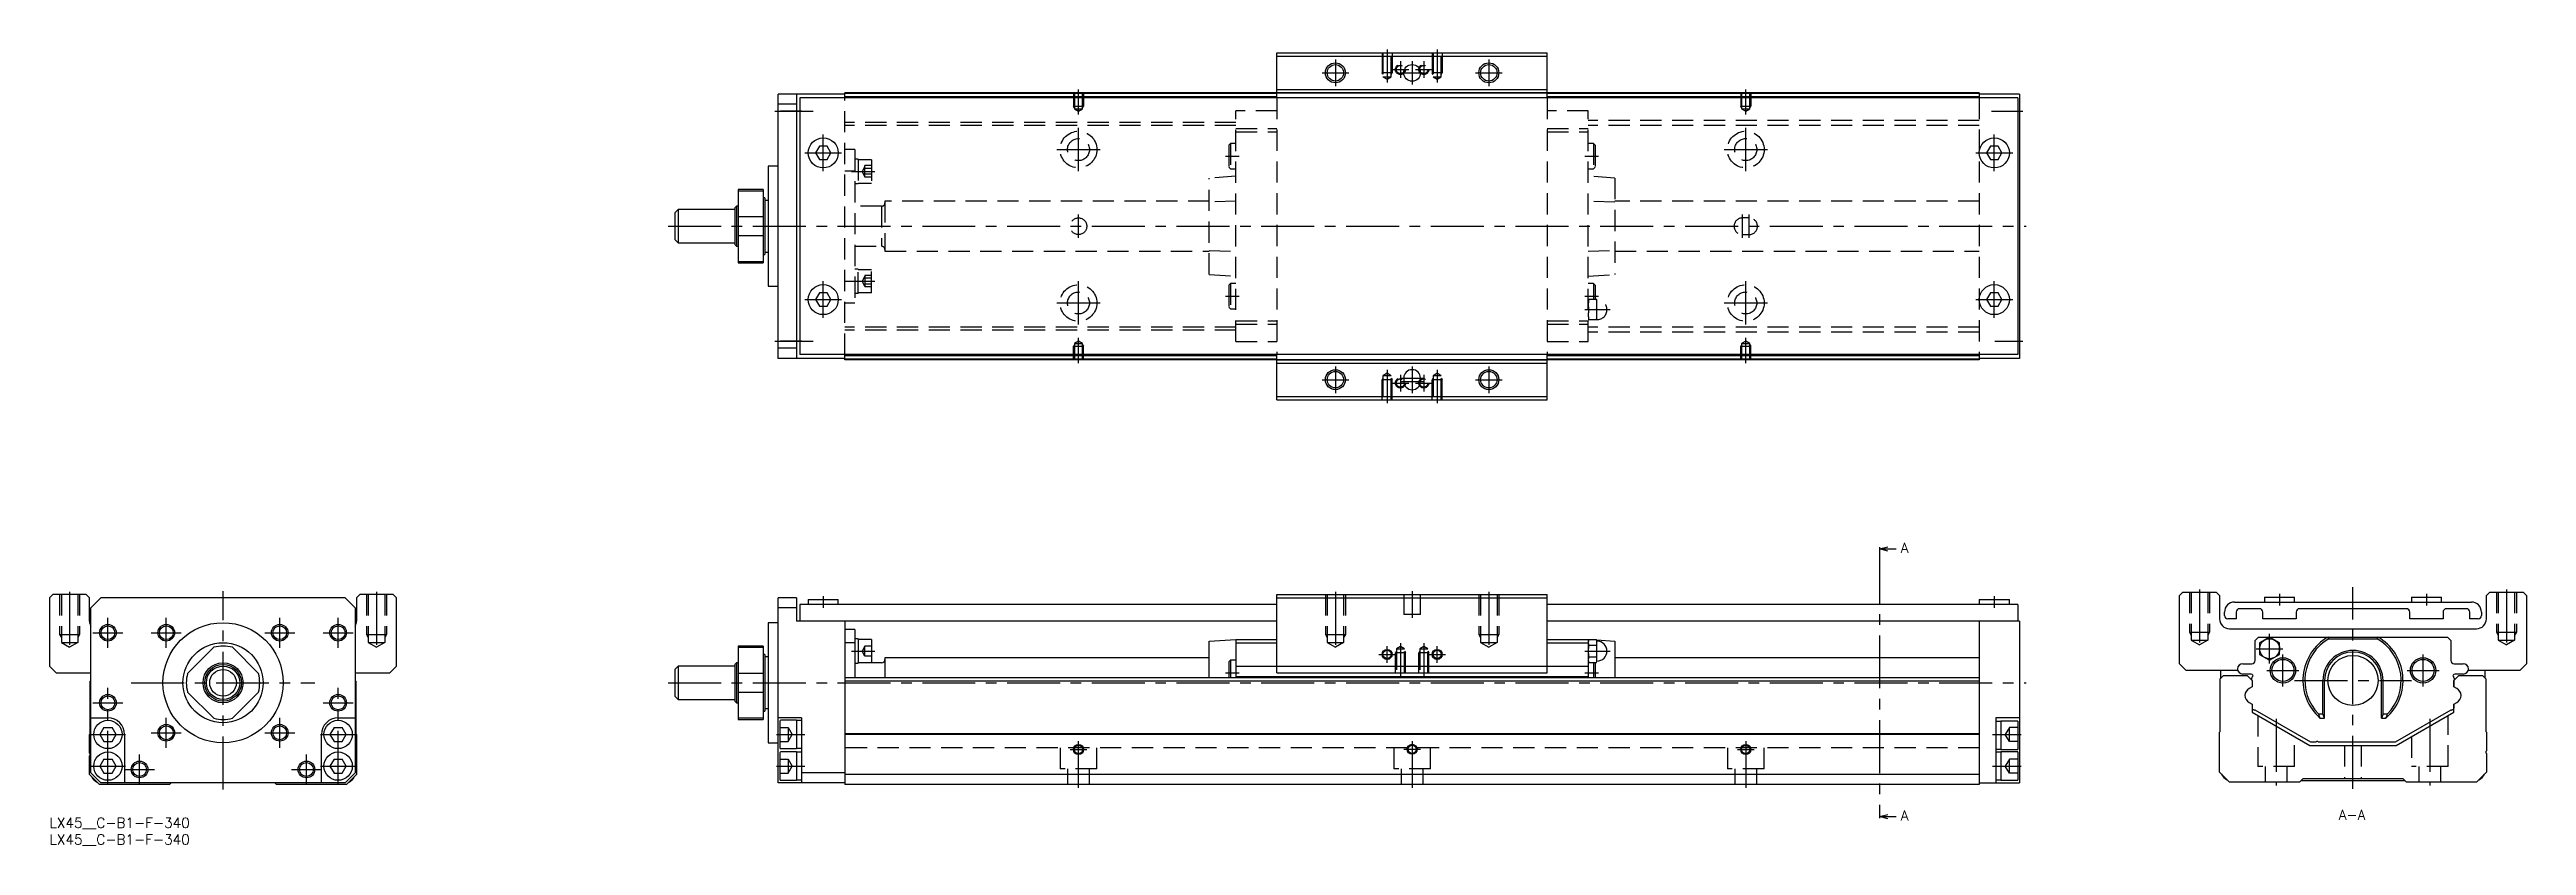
# Model space of a CAD drawing. Extents: x 0 to 742, y -8 to 230.
import ezdxf

# ---------------------------------------------------------------- set-up
doc = ezdxf.new("R2010")
doc.units = 0
doc.header["$LTSCALE"] = 0.5
doc.linetypes.add('CENTER', pattern=[50.8, 31.75, -6.35, 6.35, -6.35])
doc.linetypes.add('DASHED', pattern=[19.05, 12.7, -6.35])
for name, color, linetype in [('MSM_CENTER', 1, 'CENTER'), ('MSM_CONTINUOUS', 7, 'CONTINUOUS'), ('MSM_DASHED', 4, 'DASHED'), ('MSM_NARROW', 5, 'CONTINUOUS'), ('MSM_PART_NUMBER', 7, 'CONTINUOUS')]:
    doc.layers.add(name, color=color, linetype=linetype)
doc.styles.get("Standard").update_dxf_attribs({"font": 'txt.shx', "height": 3, "bigfont": 'bigfont.shx'})

# ---------------------------------------------------------------- blocks, each defined once
blk = doc.blocks.new('*U3')
at = {"layer": 'MSM_PART_NUMBER'}
blk.add_text('LX45__C-B1-F-340', height=3, dxfattribs=at).set_placement((0, -3))
blk = doc.blocks.new('*U4')
at = {"layer": 'MSM_PART_NUMBER'}
blk.add_text('LX45__C-B1-F-340', height=3, dxfattribs=at).set_placement((0, -8))

msp = doc.modelspace()

# ---------------------------------------------------------------- linework, layer by layer
at = {"layer": 'MSM_CENTER'}
for p, q in [((400.9, 230.38), (400.9, 220.47)), ((415.9, 230.38), (415.9, 220.47)), ((381.4, 223.38), (389.4, 223.38)), ((385.4, 227.38), (385.4, 219.38)), ((402.4, 224.38), (407.4, 224.38)), ((404.9, 226.88), (404.9, 221.88)), ((404.9, 223.38), (411.9, 223.38)), ((408.4, 226.88), (408.4, 219.88)), ((409.4, 224.38), (414.4, 224.38)), ((411.9, 226.88), (411.9, 221.88)), ((427.4, 223.38), (435.4, 223.38)), ((431.4, 227.38), (431.4, 219.38)), ((308.4, 210.87), (308.4, 218.38)), ((508.4, 210.87), (508.4, 218.38)), ((217.4, 211.88), (228.9, 211.88)), ((582.07, 211.88), (591.4, 211.88)), ((231.9, 193.88), (231.9, 204.88)), ((308.4, 193.88), (308.4, 206.88)), ((508.4, 193.88), (508.4, 206.88)), ((582.9, 193.88), (582.9, 204.88)), ((226.4, 199.38), (237.4, 199.38)), ((240.4, 193.83), (247.4, 193.83)), ((301.9, 200.38), (314.9, 200.38)), ((352.5, 198.38), (356.6, 198.38)), ((460.2, 198.38), (464.3, 198.38)), ((501.9, 200.38), (514.9, 200.38)), ((577.4, 199.38), (588.4, 199.38)), ((308.4, 173.88), (308.4, 180.88)), ((507.4, 173.88), (507.4, 180.88)), ((509.4, 173.88), (509.4, 180.88)), ((185.4, 177.38), (592.4, 177.38)), ((231.9, 149.88), (231.9, 160.88)), ((240.4, 160.92), (247.4, 160.92)), ((308.4, 147.88), (308.4, 160.88)), ((352.5, 156.38), (356.6, 156.38)), ((460.2, 156.38), (464.3, 156.38)), ((508.4, 147.88), (508.4, 160.88)), ((582.9, 149.88), (582.9, 160.88)), ((226.4, 155.38), (237.4, 155.38)), ((301.9, 154.38), (314.9, 154.38)), ((460.2, 152.38), (467.8, 152.38)), ((501.9, 154.38), (514.9, 154.38)), ((577.4, 155.38), (588.4, 155.38)), ((217.4, 142.88), (228.9, 142.88)), ((308.4, 136.38), (308.4, 143.89)), ((508.4, 136.38), (508.4, 143.89)), ((583.07, 142.88), (591.4, 142.88)), ((385.4, 135.38), (385.4, 127.38)), ((400.9, 134.29), (400.9, 124.38)), ((408.4, 135.38), (408.4, 127.38)), ((415.9, 134.29), (415.9, 124.38)), ((431.4, 135.38), (431.4, 127.38)), ((381.4, 131.38), (389.4, 131.38)), ((402.4, 130.38), (407.4, 130.38)), ((404.9, 132.88), (404.9, 127.88)), ((404.9, 131.88), (411.9, 131.88)), ((404.9, 130.88), (411.9, 130.88)), ((409.4, 130.38), (414.4, 130.38)), ((411.9, 132.88), (411.9, 127.88)), ((427.4, 131.38), (435.4, 131.38)), ((548.46, 80.12), (548.46, 0.88)), ((6, 67.76), (6, 50.18)), ((52, 8.5), (52, 68)), ((98, 67.76), (98, 50.18)), ((385.4, 67.76), (385.4, 50.18)), ((408.4, 68), (408.4, 60)), ((431.4, 67.76), (431.4, 50.18)), ((644.4, 68.47), (644.4, 50.89)), ((668.4, 67.21), (668.4, 63.71)), ((690.4, 8.71), (690.4, 69.21)), ((712.4, 67.21), (712.4, 63.71)), ((736.4, 68.47), (736.4, 50.89)), ((17.5, 51), (17.5, 60)), ((35, 51), (35, 60)), ((69, 51), (69, 60)), ((86.5, 51), (86.5, 60)), ((231.9, 66.5), (231.9, 63)), ((582.9, 66.5), (582.9, 63)), ((13, 55.5), (22, 55.5)), ((30.5, 55.5), (39.5, 55.5)), ((64.5, 55.5), (73.5, 55.5)), ((82, 55.5), (91, 55.5)), ((404.9, 52.41), (404.9, 42.5)), ((411.9, 52.41), (411.9, 42.5)), ((665.4, 46.24), (665.4, 55.17)), ((240.4, 50), (247.4, 50)), ((398.4, 49), (403.4, 49)), ((400.9, 46.5), (400.9, 51.5)), ((413.4, 49), (418.4, 49)), ((415.9, 46.5), (415.9, 51.5)), ((460.2, 50), (467.8, 50)), ((661.4, 50.71), (669.4, 50.71)), ((669.4, 39.41), (669.4, 49.01)), ((711.4, 39.41), (711.4, 49.01)), ((17.5, 10.25), (17.5, 39)), ((24.5, 40.5), (79.5, 40.5)), ((86.5, 10.25), (86.5, 39)), ((185.4, 40.5), (592.4, 40.5)), ((352.5, 43.5), (356.6, 43.5)), ((460.2, 43.5), (464.3, 43.5)), ((664.6, 44.21), (674.2, 44.21)), ((672.9, 41.21), (707.9, 41.21)), ((706.6, 44.21), (716.2, 44.21)), ((13, 34.5), (22, 34.5)), ((35, 21), (35, 30)), ((69, 21), (69, 30)), ((82, 34.5), (91, 34.5)), ((12.25, 25), (22.75, 25)), ((30.5, 25.5), (39.5, 25.5)), ((64.5, 25.5), (73.5, 25.5)), ((81.25, 25), (91.75, 25)), ((217.9, 25), (226.4, 25)), ((308.4, 9), (308.4, 23)), ((408.4, 23), (408.4, 9)), ((508.4, 23), (508.4, 9)), ((582.4, 25), (590.9, 25)), ((667.4, 29.68), (667.4, 9.71)), ((713.4, 29.68), (713.4, 9.71)), ((12.25, 15.5), (22.75, 15.5)), ((27, 10), (27, 19)), ((77, 10), (77, 19)), ((81.25, 15.5), (91.75, 15.5)), ((217.9, 15.5), (226.4, 15.5)), ((305.9, 20.5), (310.9, 20.5)), ((405.9, 20.55), (410.9, 20.55)), ((505.9, 20.5), (510.9, 20.5)), ((582.4, 15.5), (590.9, 15.5)), ((22.5, 14.5), (31.5, 14.5)), ((72.5, 14.5), (81.5, 14.5))]:
    msp.add_line(p, q, dxfattribs=at)
at = {"layer": 'MSM_CONTINUOUS'}
for p, q in [((367.9, 215.88), (367.9, 229.38)), ((367.9, 229.38), (448.9, 229.38)), ((367.9, 228.38), (448.9, 228.38)), ((448.9, 215.88), (448.9, 229.38)), ((238.4, 216.98), (218.4, 216.98)), ((218.4, 137.78), (218.4, 216.98)), ((223.9, 216.98), (223.9, 137.78)), ((589.9, 215.88), (224.9, 215.88)), ((224.9, 215.88), (224.9, 138.88)), ((578.4, 217.38), (238.4, 217.38)), ((238.4, 215.88), (238.4, 217.38)), ((367.9, 217.18), (238.4, 217.18)), ((367.9, 216.18), (238.4, 216.18)), ((367.9, 218.38), (448.9, 218.38)), ((367.9, 217.38), (448.9, 217.38)), ((578.4, 217.18), (448.9, 217.18)), ((578.4, 216.18), (448.9, 216.18)), ((578.4, 217.38), (578.4, 215.88)), ((590.4, 216.98), (578.4, 216.98)), ((589.9, 215.88), (589.9, 138.88)), ((590.4, 216.98), (590.4, 137.78)), ((223.9, 213.98), (218.4, 213.98)), ((230.74, 201.38), (229.59, 199.38)), ((233.05, 201.38), (230.74, 201.38)), ((234.2, 199.38), (233.05, 201.38)), ((581.74, 201.38), (580.59, 199.38)), ((584.05, 201.38), (581.74, 201.38)), ((585.2, 199.38), (584.05, 201.38)), ((215.4, 195.38), (215.4, 159.38)), ((218.4, 195.38), (215.4, 195.38)), ((229.59, 199.38), (230.74, 197.38)), ((230.74, 197.38), (233.05, 197.38)), ((233.05, 197.38), (234.2, 199.38)), ((580.59, 199.38), (581.74, 197.38)), ((581.74, 197.38), (584.05, 197.38)), ((584.05, 197.38), (585.2, 199.38)), ((213.9, 188.38), (206.4, 188.38)), ((206.4, 188.38), (206.4, 166.38)), ((206.4, 188.01), (213.9, 188.01)), ((213.9, 188.38), (213.9, 166.38)), ((214.4, 185.88), (213.9, 185.88)), ((214.4, 185.88), (214.4, 168.88)), ((188.4, 182.38), (187.4, 181.38)), ((187.4, 181.38), (187.4, 173.38)), ((188.4, 182.38), (188.4, 172.38)), ((205.4, 182.38), (188.4, 182.38)), ((205.9, 183.38), (205.4, 182.88)), ((205.4, 182.88), (205.4, 171.88)), ((205.9, 183.38), (205.9, 171.38)), ((206.4, 183.38), (205.9, 183.38)), ((213.9, 180.17), (206.4, 180.17)), ((215.4, 185.13), (214.4, 185.13)), ((187.4, 173.38), (188.4, 172.38)), ((188.4, 172.38), (205.4, 172.38)), ((205.4, 171.88), (205.9, 171.38)), ((205.9, 171.38), (206.4, 171.38)), ((206.4, 174.58), (213.9, 174.58)), ((213.9, 166.74), (206.4, 166.74)), ((206.4, 166.38), (213.9, 166.38)), ((213.9, 168.88), (214.4, 168.88)), ((214.4, 169.63), (215.4, 169.63)), ((215.4, 159.38), (218.4, 159.38)), ((230.74, 157.38), (229.59, 155.38)), ((233.05, 157.38), (230.74, 157.38)), ((234.2, 155.38), (233.05, 157.38)), ((581.74, 157.38), (580.59, 155.38)), ((584.05, 157.38), (581.74, 157.38)), ((585.2, 155.38), (584.05, 157.38)), ((229.59, 155.38), (230.74, 153.38)), ((230.74, 153.38), (233.05, 153.38)), ((233.05, 153.38), (234.2, 155.38)), ((580.59, 155.38), (581.74, 153.38)), ((581.74, 153.38), (584.05, 153.38)), ((584.05, 153.38), (585.2, 155.38)), ((223.9, 140.78), (218.4, 140.78)), ((238.4, 137.78), (218.4, 137.78)), ((589.9, 138.88), (224.9, 138.88)), ((238.4, 137.38), (238.4, 138.88)), ((367.9, 138.58), (238.4, 138.58)), ((367.9, 137.58), (238.4, 137.58)), ((578.4, 137.38), (238.4, 137.38)), ((367.9, 125.38), (367.9, 138.88)), ((367.9, 137.38), (448.9, 137.38)), ((367.9, 136.38), (448.9, 136.38)), ((448.9, 125.38), (448.9, 138.88)), ((578.4, 138.58), (448.9, 138.58)), ((578.4, 137.58), (448.9, 137.58)), ((578.4, 138.88), (578.4, 137.38)), ((590.4, 137.78), (578.4, 137.78)), ((367.9, 126.38), (448.9, 126.38)), ((405.9, 131.88), (405.9, 130.88)), ((410.9, 130.88), (410.9, 131.88)), ((367.9, 125.38), (448.9, 125.38)), ((548.46, 80.62), (550.96, 81.29)), ((548.46, 81.12), (548.46, 80.12)), ((548.46, 80.62), (553.46, 80.62)), ((550.96, 79.95), (548.46, 80.62)), ((1, 67), (0, 66)), ((11, 67), (1, 67)), ((12, 66), (11, 67)), ((93, 67), (92, 66)), ((103, 67), (93, 67)), ((104, 66), (103, 67)), ((367.9, 67), (448.9, 67)), ((367.9, 43.5), (367.9, 67)), ((448.9, 43.5), (448.9, 67)), ((638.4, 66.71), (639.4, 67.71)), ((639.4, 67.71), (649.4, 67.71)), ((649.4, 67.71), (650.4, 66.71)), ((730.4, 66.71), (731.4, 67.71)), ((731.4, 67.71), (741.4, 67.71)), ((741.4, 67.71), (742.4, 66.71)), ((0, 66), (0, 45.5)), ((12, 59), (12, 66)), ((15.4, 66), (12.4, 63)), ((12.4, 13.5), (12.4, 63)), ((88.6, 66), (15.4, 66)), ((91.6, 63), (88.6, 66)), ((91.6, 63), (91.6, 13.5)), ((92, 66), (92, 59)), ((104, 45.5), (104, 66)), ((223.9, 66), (218.4, 66)), ((218.4, 10.5), (218.4, 66)), ((223.9, 63), (218.4, 63)), ((223.9, 66), (223.9, 59)), ((224.9, 64), (224.9, 59)), ((367.9, 64), (224.9, 64)), ((227.4, 65.5), (227.4, 64)), ((227.4, 65.5), (236.4, 65.5)), ((236.4, 64), (236.4, 65.5)), ((367.9, 66), (448.9, 66)), ((589.9, 64), (448.9, 64)), ((578.4, 65.5), (578.4, 64)), ((578.4, 65.5), (587.4, 65.5)), ((587.4, 64), (587.4, 65.5)), ((589.9, 64), (589.9, 59)), ((638.4, 46.21), (638.4, 66.71)), ((650.4, 66.71), (650.4, 59.71)), ((651.9, 60.71), (651.9, 61.71)), ((655.4, 59.71), (652.9, 59.71)), ((654.9, 64.71), (725.9, 64.71)), ((655.4, 61.71), (655.4, 59.71)), ((662.4, 62.71), (656.4, 62.71)), ((663.4, 59.71), (663.4, 61.71)), ((673.4, 59.71), (663.4, 59.71)), ((663.9, 66.21), (672.9, 66.21)), ((663.9, 66.21), (663.9, 64.71)), ((672.9, 64.71), (672.9, 66.21)), ((673.4, 61.71), (673.4, 59.71)), ((706.4, 62.71), (674.4, 62.71)), ((707.4, 59.71), (707.4, 61.71)), ((717.4, 59.71), (707.4, 59.71)), ((707.9, 66.21), (716.9, 66.21)), ((707.9, 66.21), (707.9, 64.71)), ((716.9, 64.71), (716.9, 66.21)), ((717.4, 61.71), (717.4, 59.71)), ((724.4, 62.71), (718.4, 62.71)), ((725.4, 59.71), (725.4, 61.71)), ((727.9, 59.71), (725.4, 59.71)), ((728.9, 61.71), (728.9, 60.71)), ((730.4, 59.71), (730.4, 66.71)), ((742.4, 66.71), (742.4, 46.21)), ((218.4, 58.5), (215.4, 58.5)), ((215.4, 58.5), (215.4, 22.5)), ((367.9, 59), (223.9, 59)), ((238.4, 59), (238.4, 10)), ((241.4, 56.5), (238.4, 56.5)), ((241.4, 52.5), (238.4, 52.5)), ((241.4, 56.5), (241.4, 42)), ((242.4, 53.65), (241.4, 53.65)), ((242.4, 53.65), (242.4, 46.35)), ((246.4, 53.5), (242.4, 53.5)), ((246.4, 53.5), (246.4, 46.5)), ((347.6, 53), (355.6, 53.5)), ((347.6, 42), (347.6, 53)), ((355.6, 53.5), (367.9, 53.5)), ((355.6, 53.5), (355.6, 42)), ((355.6, 52.5), (367.9, 52.5)), ((590.4, 59), (448.9, 59)), ((448.9, 53.5), (461.2, 53.5)), ((448.9, 52.5), (461.2, 52.5)), ((461.2, 53.5), (461.77, 53.46)), ((461.2, 53.5), (461.2, 42)), ((461.32, 53.46), (461.2, 53)), ((461.2, 52.41), (461.2, 52.6)), ((461.32, 53.46), (463.67, 53.46)), ((463.8, 53), (463.67, 53.46)), ((463.7, 53.34), (469.2, 53)), ((463.8, 47), (463.8, 53)), ((469.2, 53), (469.2, 42)), ((578.4, 59), (578.4, 10)), ((590.4, 59), (590.4, 10.5)), ((653.4, 56.71), (727.4, 56.71)), ((661.05, 53.21), (662.05, 54.21)), ((661.05, 47.21), (661.05, 53.21)), ((662.05, 54.21), (718.75, 54.21)), ((665.4, 54.17), (662.4, 52.44)), ((662.4, 52.44), (662.4, 48.98)), ((668.4, 52.44), (665.4, 54.17)), ((668.4, 48.98), (668.4, 52.44)), ((682.91, 54.21), (683.16, 53.71)), ((683.16, 53.71), (697.63, 53.71)), ((697.63, 53.71), (697.88, 54.21)), ((718.75, 54.21), (719.75, 53.21)), ((719.75, 53.21), (719.75, 47.21)), ((0, 45.5), (2, 43.5)), ((41.36, 43.3), (49.2, 51.14)), ((54.8, 51.14), (62.64, 43.3)), ((102, 43.5), (104, 45.5)), ((188.4, 45.5), (187.4, 44.5)), ((205.4, 45.5), (188.4, 45.5)), ((188.4, 45.5), (188.4, 35.5)), ((205.9, 46.5), (205.4, 46)), ((205.4, 46), (205.4, 35)), ((206.4, 46.5), (205.9, 46.5)), ((205.9, 46.5), (205.9, 34.5)), ((213.9, 51.5), (206.4, 51.5)), ((206.4, 51.5), (206.4, 29.5)), ((206.4, 51.14), (213.9, 51.14)), ((213.9, 51.5), (213.9, 29.5)), ((214.4, 49), (213.9, 49)), ((214.4, 49), (214.4, 32)), ((215.4, 48.25), (214.4, 48.25)), ((241.4, 46.35), (242.4, 46.35)), ((249.4, 46.5), (242.4, 46.5)), ((250.4, 48), (250.4, 42)), ((347.6, 48), (250.4, 48)), ((354, 47.3), (353.5, 46.8)), ((353.5, 46.8), (353.5, 42)), ((355.6, 47.3), (354, 47.3)), ((354, 47.3), (354, 42)), ((355.6, 45.5), (461.2, 45.5)), ((461.2, 47), (461.32, 46.54)), ((461.32, 51.73), (463.67, 51.73)), ((461.32, 48.27), (463.67, 48.27)), ((461.32, 46.54), (463.67, 46.54)), ((462.8, 46.54), (462.8, 42)), ((463.3, 46.54), (463.3, 42)), ((463.67, 46.54), (463.8, 47)), ((578.4, 48), (469.2, 48)), ((640.4, 44.21), (638.4, 46.21)), ((657.35, 46.21), (660.05, 46.21)), ((662.4, 48.98), (665.4, 47.24)), ((665.4, 47.24), (668.4, 48.98)), ((720.75, 46.21), (723.45, 46.21)), ((742.4, 46.21), (740.4, 44.21)), ((2, 43.5), (12.4, 43.5)), ((12.2, 41), (12.4, 41.2)), ((12.2, 25.2), (12.2, 41)), ((49.2, 29.86), (41.36, 37.7)), ((62.64, 37.7), (54.8, 29.86)), ((91.6, 43.5), (102, 43.5)), ((91.6, 41.2), (91.8, 41)), ((91.8, 41), (91.8, 25.2)), ((187.4, 44.5), (187.4, 36.5)), ((213.9, 43.3), (206.4, 43.3)), ((206.4, 37.7), (213.9, 37.7)), ((578.4, 42), (238.4, 42)), ((578.4, 41), (238.4, 41)), ((355.6, 42.4), (461.2, 42.4)), ((367.9, 43.5), (448.9, 43.5)), ((655.86, 44.21), (640.4, 44.21)), ((650.6, 41.71), (651.6, 42.71)), ((650.6, 25.91), (650.6, 41.71)), ((650.8, 41.91), (650.8, 44.21)), ((651.6, 42.71), (658.65, 42.71)), ((659.65, 43.11), (657.35, 43.11)), ((658.65, 42.71), (660.15, 41.21)), ((658.65, 42.71), (660.15, 41.21)), ((660.15, 39.32), (659.25, 38.8)), ((660.1, 41.26), (660.1, 41.91)), ((660.15, 41.21), (660.15, 39.32)), ((681.4, 31.15), (681.4, 41.21)), ((681.9, 29.93), (681.9, 41.21)), ((698.9, 29.93), (698.9, 41.21)), ((699.4, 31.15), (699.4, 41.21)), ((720.65, 41.21), (722.15, 42.71)), ((720.7, 41.26), (720.65, 41.21)), ((720.65, 41.21), (720.65, 39.32)), ((720.65, 39.32), (720.65, 41.21)), ((721.54, 38.8), (720.65, 39.32)), ((720.7, 41.91), (720.7, 41.26)), ((723.45, 43.11), (721.15, 43.11)), ((722.15, 42.71), (729.2, 42.71)), ((740.4, 44.21), (724.93, 44.21)), ((729.2, 42.71), (730.2, 41.71)), ((730, 41.91), (730, 44.21)), ((730.2, 41.71), (730.2, 25.91)), ((12.4, 30), (17.5, 30)), ((86.5, 30), (91.6, 30)), ((187.4, 36.5), (188.4, 35.5)), ((188.4, 35.5), (205.4, 35.5)), ((205.4, 35), (205.9, 34.5)), ((205.9, 34.5), (206.4, 34.5)), ((213.9, 29.86), (206.4, 29.86)), ((213.9, 32), (214.4, 32)), ((214.4, 32.75), (215.4, 32.75)), ((225.4, 30), (218.4, 30)), ((225.4, 30), (225.4, 10.5)), ((583.4, 30), (583.4, 10.5)), ((590.4, 30), (583.4, 30)), ((659.25, 34.61), (660.15, 34.09)), ((660.15, 34.09), (660.15, 31.71)), ((660.15, 31.71), (677.47, 21.71)), ((661.1, 32.31), (660.9, 32.31)), ((677.73, 22.71), (661.1, 32.31)), ((680.03, 31.15), (681.4, 31.15)), ((680.51, 29.93), (681.9, 29.93)), ((681.9, 29.93), (681.4, 31.15)), ((699.4, 31.15), (698.9, 29.93)), ((698.9, 29.93), (700.28, 29.93)), ((699.4, 31.15), (700.76, 31.15)), ((719.7, 32.31), (703.06, 22.71)), ((703.32, 21.71), (720.65, 31.71)), ((719.9, 32.31), (719.7, 32.31)), ((720.65, 34.09), (721.54, 34.61)), ((720.65, 34.09), (720.65, 32.84)), ((720.65, 31.71), (720.65, 34.09)), ((12, 25), (12.2, 25.2)), ((12, 19.4), (12, 25)), ((16.27, 27.12), (15.05, 25)), ((15.05, 25), (16.27, 22.88)), ((16.27, 27.12), (18.73, 27.12)), ((16.27, 22.88), (18.73, 22.88)), ((19.95, 25), (18.73, 27.12)), ((18.73, 22.88), (19.95, 25)), ((22.5, 25), (22.5, 10.5)), ((81.5, 10.5), (81.5, 25)), ((85.27, 27.12), (84.05, 25)), ((84.05, 25), (85.27, 22.88)), ((85.27, 27.12), (87.73, 27.12)), ((85.27, 22.88), (87.73, 22.88)), ((88.95, 25), (87.73, 27.12)), ((87.73, 22.88), (88.95, 25)), ((91.8, 25.2), (92, 25)), ((92, 25), (92, 13)), ((206.4, 29.5), (213.9, 29.5)), ((215.4, 22.5), (218.4, 22.5)), ((218.9, 29), (218.9, 21)), ((223.9, 29.25), (219.15, 29.25)), ((223.9, 29.25), (223.9, 20.75)), ((225.4, 29.15), (223.9, 29.15)), ((578.4, 25.2), (238.4, 25.2)), ((578.4, 25), (238.4, 25)), ((584.9, 28.9), (583.4, 28.9)), ((589.9, 29), (584.9, 29)), ((584.9, 29), (584.9, 20.5)), ((589.9, 29), (589.9, 20.5)), ((650.4, 25.71), (650.6, 25.91)), ((650.4, 13.71), (650.4, 25.71)), ((679.25, 22.71), (677.73, 22.71)), ((703.06, 22.71), (680.05, 22.71)), ((730.2, 25.91), (730.4, 25.71)), ((730.4, 25.71), (730.4, 20.11)), ((12, 13), (12, 18.6)), ((16.27, 17.62), (15.05, 15.5)), ((15.05, 15.5), (16.27, 13.38)), ((16.27, 17.62), (18.73, 17.62)), ((19.95, 15.5), (18.73, 17.62)), ((18.73, 13.38), (19.95, 15.5)), ((85.27, 17.62), (84.05, 15.5)), ((84.05, 15.5), (85.27, 13.38)), ((85.27, 17.62), (87.73, 17.62)), ((88.95, 15.5), (87.73, 17.62)), ((87.73, 13.38), (88.95, 15.5)), ((218.9, 19.5), (218.9, 11.5)), ((219.15, 20.75), (223.9, 20.75)), ((223.9, 19.75), (219.15, 19.75)), ((223.9, 20.85), (225.4, 20.85)), ((223.9, 19.75), (223.9, 11.25)), ((225.4, 19.65), (223.9, 19.65)), ((583.4, 20.6), (584.9, 20.6)), ((584.9, 19.65), (583.4, 19.65)), ((584.9, 20.5), (589.9, 20.5)), ((589.9, 19.75), (584.9, 19.75)), ((584.9, 19.75), (584.9, 11.25)), ((589.9, 19.75), (589.9, 11.25)), ((677.47, 21.71), (703.32, 21.71)), ((730.4, 19.31), (730.4, 13.71)), ((15, 10), (12, 13)), ((15.4, 10.5), (12.4, 13.5)), ((36, 10), (15, 10)), ((88.6, 10.5), (15.4, 10.5)), ((16.27, 13.38), (18.73, 13.38)), ((36.5, 10.5), (36, 10)), ((68, 10), (67.5, 10.5)), ((89, 10), (68, 10)), ((85.27, 13.38), (87.73, 13.38)), ((91.6, 13.5), (88.6, 10.5)), ((92, 13), (89, 10)), ((238.4, 10.5), (218.4, 10.5)), ((219.15, 11.25), (223.9, 11.25)), ((223.9, 11.35), (225.4, 11.35)), ((238.4, 13.5), (225.4, 13.5)), ((578.4, 13), (238.4, 13)), ((578.4, 10), (238.4, 10)), ((578.4, 10.5), (590.4, 10.5)), ((583.4, 11.35), (584.9, 11.35)), ((584.9, 11.25), (589.9, 11.25)), ((653.4, 10.71), (650.4, 13.71)), ((674.4, 10.71), (653.4, 10.71)), ((675.4, 11.71), (674.4, 10.71)), ((674.9, 11.21), (705.9, 11.21)), ((705.4, 11.71), (675.4, 11.71)), ((706.4, 10.71), (705.4, 11.71)), ((727.4, 10.71), (706.4, 10.71)), ((730.4, 13.71), (727.4, 10.71)), ((548.46, 0.38), (550.96, 1.05)), ((548.46, 0.88), (548.46, -0.12)), ((548.46, 0.38), (553.46, 0.38)), ((550.96, -0.29), (548.46, 0.38))]:
    msp.add_line(p, q, dxfattribs=at)
for centre, radius in [((385.4, 223.38), 2.46), ((408.4, 223.38), 2.5), ((431.4, 223.38), 2.46), ((231.9, 199.38), 4.5), ((582.9, 199.38), 4.5), ((231.9, 155.38), 4.5), ((582.9, 155.38), 4.5), ((385.4, 131.38), 2.46), ((431.4, 131.38), 2.46), ((17.5, 55.5), 2.07), ((35, 55.5), 2.07), ((52, 40.5), 18), ((52, 40.5), 12), ((69, 55.5), 2.07), ((86.5, 55.5), 2.07), ((665.4, 50.71), 3), ((52, 40.5), 6), ((52, 40.5), 5.5), ((52, 40.5), 5), ((400.9, 49), 1.23), ((415.9, 49), 1.23), ((669.4, 44.21), 3.8), ((669.4, 44.21), 3.3), ((690.4, 41.21), 7.5), ((711.4, 44.21), 3.8), ((711.4, 44.21), 3.3), ((52, 40.5), 4), ((17.5, 34.5), 2.07), ((86.5, 34.5), 2.07), ((17.5, 25), 4.25), ((35, 25.5), 2.07), ((69, 25.5), 2.07), ((86.5, 25), 4.25), ((17.5, 15.5), 4.25), ((27, 14.5), 2.07), ((77, 14.5), 2.07), ((86.5, 15.5), 4.25), ((308.4, 20.5), 1.23), ((408.4, 20.55), 1.23), ((508.4, 20.5), 1.23)]:
    msp.add_circle(centre, radius, dxfattribs=at)
for centre, radius, start, end in [((408.4, 131.88), 2.5, 0, 180), ((408.4, 130.88), 2.5, 180, 0), ((653.4, 59.71), 3, 180, 270), ((654.9, 61.71), 3, 90, 180), ((652.9, 60.71), 1, 180, 270), ((656.4, 61.71), 1, 90, 180), ((662.4, 61.71), 1, 0, 90), ((674.4, 61.71), 1, 90, 180), ((706.4, 61.71), 1, 0, 90), ((718.4, 61.71), 1, 90, 180), ((724.4, 61.71), 1, 0, 90), ((725.9, 61.71), 3, 0, 90), ((727.4, 59.71), 3, 270, 0), ((727.9, 60.71), 1, 270, 0), ((15, 59), 3, 180, 209.92525), ((89, 59), 3, 330.07238, 0), ((464.5, 52.57), 3.31, 164.22771, 179.4294), ((464.5, 52.63), 3.31, 180.57378, 195.76911), ((460.49, 52.56), 3.31, 0.57378, 15.76911), ((460.49, 52.63), 3.31, 344.22771, 359.4294), ((463.8, 50), 3, 270, 90), ((690.4, 41.21), 15, 119.92643, 228.76392), ((690.4, 41.21), 14.44, 120.05097, 224.15139), ((690.4, 41.21), 14.44, 315.84861, 59.94903), ((690.4, 41.21), 15, 311.23608, 60.07357), ((52, 40.5), 11, 75.27264, 104.72736), ((249.4, 47.5), 1, 270, 0), ((474.08, 49.95), 12.89, 172.03062, 179.75617), ((474.65, 50.1), 13.46, 180.40698, 187.80623), ((464.5, 47.37), 3.31, 164.22771, 179.4294), ((464.5, 47.44), 3.31, 180.57378, 195.76911), ((450.9, 49.94), 12.89, 0.24521, 7.968), ((450.34, 50.1), 13.46, 352.19377, 359.59302), ((460.49, 47.37), 3.31, 0.57378, 15.76911), ((460.49, 47.43), 3.31, 344.22771, 359.4294), ((657.35, 44.66), 1.55, 90, 270), ((660.05, 47.21), 1, 270, 0), ((690.4, 41.21), 9, 0, 180), ((690.4, 41.21), 8.5, 0, 180), ((720.75, 47.21), 1, 180, 270), ((723.45, 44.66), 1.55, 270, 90), ((52, 40.5), 11, 165.27264, 194.72736), ((52, 40.5), 11, 345.27264, 14.72736), ((660.55, 36.55), 2.6, 120.00003, 176.58933), ((659.65, 42.11), 1, 30.09191, 90), ((660.9, 41.91), 0.8, 118.74892, 180), ((721.15, 42.11), 1, 90, 149.90809), ((719.9, 41.91), 0.8, 0, 61.25108), ((720.24, 36.55), 2.6, 3.41067, 59.99996), ((17.5, 25), 5, 0, 90), ((52, 40.5), 11, 255.27264, 284.72736), ((86.5, 25), 5, 90, 180), ((660.55, 36.86), 2.6, 183.41067, 239.99996), ((660.9, 33.11), 0.8, 200.36413, 270), ((692.62, 35.33), 13.26, 198.36858, 204.03004), ((688.1, 35.35), 13.33, 335.98509, 341.61629), ((719.9, 33.11), 0.8, 270, 339.62763), ((720.24, 36.86), 2.6, 300.00004, 356.58933), ((219.15, 29), 0.25, 90, 180), ((679.65, 22.41), 0.5, 36.8699, 143.1301), ((11.7, 19), 0.5, 306.8699, 53.1301), ((219.15, 21), 0.25, 180, 270), ((219.15, 19.5), 0.25, 90, 180), ((730.7, 19.71), 0.5, 126.8699, 233.1301), ((15.4, 13.5), 3, 201.81505, 248.18495), ((88.6, 13.5), 3, 291.81368, 338.18632), ((219.15, 11.5), 0.25, 180, 270), ((653.8, 14.21), 3, 201.81368, 248.18632), ((727, 14.21), 3, 291.81505, 338.18495)]:
    msp.add_arc(centre, radius, start, end, dxfattribs=at)
at = {"layer": 'MSM_DASHED'}
for p, q in [((399.4, 229.38), (399.4, 223.38)), ((402.4, 223.38), (399.4, 223.38)), ((399.67, 222.91), (399.4, 223.38)), ((399.67, 229.38), (399.67, 222.18)), ((402.13, 222.18), (402.13, 229.38)), ((402.13, 222.91), (402.4, 223.38)), ((402.4, 229.38), (402.4, 223.38)), ((414.4, 229.38), (414.4, 223.38)), ((417.4, 223.38), (414.4, 223.38)), ((414.67, 222.91), (414.4, 223.38)), ((414.67, 229.38), (414.67, 222.18)), ((417.13, 222.18), (417.13, 229.38)), ((417.13, 222.91), (417.4, 223.38)), ((417.4, 229.38), (417.4, 223.38)), ((238.4, 138.88), (238.4, 215.88)), ((306.9, 217.38), (306.9, 213.38)), ((307.17, 217.38), (307.17, 212.58)), ((309.63, 212.58), (309.63, 217.38)), ((309.9, 217.38), (309.9, 213.38)), ((448.9, 217.38), (367.9, 217.38)), ((367.9, 215.88), (367.9, 138.88)), ((399.67, 222.18), (402.13, 222.18)), ((399.67, 222.18), (400.9, 221.47)), ((400.9, 221.47), (402.13, 222.18)), ((414.67, 222.18), (417.13, 222.18)), ((414.67, 222.18), (415.9, 221.47)), ((415.9, 221.47), (417.13, 222.18)), ((448.9, 215.88), (448.9, 138.88)), ((506.9, 217.38), (506.9, 213.38)), ((507.17, 217.38), (507.17, 212.58)), ((509.63, 212.58), (509.63, 217.38)), ((509.9, 217.38), (509.9, 213.38)), ((578.4, 215.88), (578.4, 138.88)), ((225.4, 211.88), (218.4, 211.88)), ((355.6, 208.52), (238.4, 208.52)), ((306.9, 213.38), (309.9, 213.38)), ((307.17, 212.91), (306.9, 213.38)), ((307.17, 212.58), (308.4, 211.87)), ((307.17, 212.58), (309.63, 212.58)), ((308.4, 211.87), (309.63, 212.58)), ((309.63, 212.91), (309.9, 213.38)), ((367.9, 211.98), (355.6, 211.98)), ((355.6, 142.78), (355.6, 211.98)), ((461.2, 211.98), (448.9, 211.98)), ((461.2, 142.78), (461.2, 211.98)), ((578.4, 209.13), (461.2, 209.13)), ((506.9, 213.38), (509.9, 213.38)), ((507.17, 212.91), (506.9, 213.38)), ((507.17, 212.58), (509.63, 212.58)), ((507.17, 212.58), (508.4, 211.87)), ((508.4, 211.87), (509.63, 212.58)), ((509.63, 212.91), (509.9, 213.38)), ((355.6, 207.63), (238.4, 207.63)), ((354, 202.18), (353.5, 201.68)), ((353.5, 201.68), (353.5, 195.08)), ((355.6, 202.18), (354, 202.18)), ((354, 202.18), (354, 194.58)), ((355.6, 206.73), (367.9, 206.73)), ((355.6, 205.73), (367.9, 205.73)), ((448.9, 206.73), (461.2, 206.73)), ((448.9, 205.73), (461.2, 205.73)), ((578.4, 207.63), (461.2, 207.63)), ((462.8, 202.18), (461.2, 202.18)), ((463.3, 201.68), (462.8, 202.18)), ((462.8, 202.18), (462.8, 194.58)), ((463.3, 201.68), (463.3, 195.08)), ((241.4, 200.38), (238.4, 200.38)), ((241.4, 193.9), (238.4, 193.9)), ((241.4, 200.38), (241.4, 154.38)), ((242.4, 197.48), (241.4, 197.48)), ((242.4, 197.48), (242.4, 190.18)), ((246.4, 197.33), (242.4, 197.33)), ((244.4, 195.33), (243.53, 193.83)), ((244.4, 192.33), (243.53, 193.83)), ((244.4, 192.1), (244.4, 195.56)), ((246.4, 195.56), (244.4, 195.56)), ((246.4, 194.7), (244.4, 194.7)), ((246.4, 197.33), (246.4, 190.33)), ((353.5, 195.08), (354, 194.58)), ((354, 194.58), (355.6, 194.58)), ((461.2, 194.58), (462.8, 194.58)), ((462.8, 194.58), (463.3, 195.08)), ((241.4, 190.18), (242.4, 190.18)), ((242.4, 190.33), (246.4, 190.33)), ((246.4, 192.96), (244.4, 192.96)), ((246.4, 192.1), (244.4, 192.1)), ((355.6, 192.38), (347.6, 191.82)), ((347.6, 162.93), (347.6, 191.82)), ((469.2, 191.82), (461.2, 192.38)), ((469.2, 191.82), (469.2, 162.93)), ((249.4, 183.38), (241.4, 183.38)), ((249.4, 183.38), (249.4, 171.38)), ((250.4, 184.88), (250.4, 169.88)), ((347.6, 184.88), (250.4, 184.88)), ((355.6, 184.86), (347.6, 184.61)), ((469.2, 184.61), (461.2, 184.86)), ((578.4, 184.88), (469.2, 184.88)), ((509.4, 179.88), (507.4, 179.88)), ((241.4, 171.38), (249.4, 171.38)), ((507.4, 174.88), (509.4, 174.88)), ((241.4, 164.57), (242.4, 164.57)), ((242.4, 157.27), (242.4, 164.57)), ((242.4, 164.42), (246.4, 164.42)), ((246.4, 157.42), (246.4, 164.42)), ((250.4, 169.88), (347.6, 169.88)), ((347.6, 170.14), (355.6, 169.89)), ((461.2, 169.89), (469.2, 170.14)), ((469.2, 169.88), (578.4, 169.88)), ((241.4, 160.85), (238.4, 160.85)), ((242.4, 157.27), (241.4, 157.27)), ((246.4, 157.42), (242.4, 157.42)), ((244.4, 162.42), (243.53, 160.92)), ((244.4, 159.42), (243.53, 160.92)), ((244.4, 162.65), (244.4, 159.19)), ((246.4, 162.65), (244.4, 162.65)), ((246.4, 161.79), (244.4, 161.79)), ((246.4, 160.05), (244.4, 160.05)), ((246.4, 159.19), (244.4, 159.19)), ((347.6, 162.93), (355.6, 162.38)), ((354, 160.18), (353.5, 159.68)), ((353.5, 159.68), (353.5, 153.08)), ((355.6, 160.18), (354, 160.18)), ((354, 160.18), (354, 152.58)), ((461.2, 162.38), (469.2, 162.93)), ((462.8, 160.18), (461.2, 160.18)), ((462.8, 160.18), (462.8, 155.38)), ((463.3, 159.68), (462.8, 160.18)), ((463.3, 159.68), (463.3, 155.38)), ((238.4, 154.38), (241.4, 154.38)), ((353.5, 153.08), (354, 152.58)), ((354, 152.58), (355.6, 152.58)), ((355.6, 149.03), (367.9, 149.03)), ((448.9, 149.03), (461.2, 149.03)), ((463.8, 155.38), (461.2, 155.38)), ((461.2, 149.38), (463.8, 149.38)), ((461.32, 152.38), (463.67, 152.38)), ((463.8, 149.38), (463.8, 155.38)), ((225.4, 142.88), (218.4, 142.88)), ((355.6, 147.13), (238.4, 147.13)), ((355.6, 146.23), (238.4, 146.23)), ((307.17, 141.84), (306.9, 141.38)), ((306.9, 137.38), (306.9, 141.38)), ((306.9, 141.38), (309.9, 141.38)), ((308.4, 142.89), (307.17, 142.18)), ((307.17, 142.18), (307.17, 137.38)), ((307.17, 142.18), (309.63, 142.18)), ((309.63, 142.18), (308.4, 142.89)), ((309.63, 137.38), (309.63, 142.18)), ((309.63, 141.84), (309.9, 141.38)), ((309.9, 137.38), (309.9, 141.38)), ((355.6, 148.03), (367.9, 148.03)), ((355.6, 142.78), (367.9, 142.78)), ((448.9, 148.03), (461.2, 148.03)), ((448.9, 142.78), (461.2, 142.78)), ((578.4, 147.13), (461.2, 147.13)), ((578.4, 145.63), (461.2, 145.63)), ((507.17, 141.84), (506.9, 141.38)), ((506.9, 141.38), (509.9, 141.38)), ((506.9, 137.38), (506.9, 141.38)), ((508.4, 142.89), (507.17, 142.18)), ((507.17, 142.18), (509.63, 142.18)), ((507.17, 142.18), (507.17, 137.38)), ((509.63, 142.18), (508.4, 142.89)), ((509.63, 137.38), (509.63, 142.18)), ((509.63, 141.84), (509.9, 141.38)), ((509.9, 137.38), (509.9, 141.38)), ((448.9, 137.38), (367.9, 137.38)), ((399.67, 131.84), (399.4, 131.38)), ((399.4, 125.38), (399.4, 131.38)), ((402.4, 131.38), (399.4, 131.38)), ((400.9, 133.29), (399.67, 132.58)), ((399.67, 132.58), (399.67, 125.38)), ((402.13, 132.58), (399.67, 132.58)), ((402.13, 132.58), (400.9, 133.29)), ((402.13, 125.38), (402.13, 132.58)), ((402.13, 131.84), (402.4, 131.38)), ((402.4, 125.38), (402.4, 131.38)), ((414.67, 131.84), (414.4, 131.38)), ((414.4, 125.38), (414.4, 131.38)), ((417.4, 131.38), (414.4, 131.38)), ((415.9, 133.29), (414.67, 132.58)), ((414.67, 132.58), (414.67, 125.38)), ((417.13, 132.58), (414.67, 132.58)), ((417.13, 132.58), (415.9, 133.29)), ((417.13, 125.38), (417.13, 132.58)), ((417.13, 131.84), (417.4, 131.38)), ((417.4, 125.38), (417.4, 131.38)), ((3, 67), (3, 55)), ((3.54, 67), (3.54, 52.6)), ((8.46, 67), (8.46, 52.6)), ((9, 67), (9, 55)), ((95, 67), (95, 55)), ((95.54, 67), (95.54, 52.6)), ((100.46, 67), (100.46, 52.6)), ((101, 67), (101, 55)), ((382.4, 67), (382.4, 55)), ((382.94, 67), (382.94, 52.6)), ((387.85, 67), (387.85, 52.6)), ((388.4, 67), (388.4, 55)), ((405.9, 67), (405.9, 61)), ((410.9, 61), (410.9, 67)), ((428.4, 67), (428.4, 55)), ((428.94, 67), (428.94, 52.6)), ((433.85, 67), (433.85, 52.6)), ((434.4, 67), (434.4, 55)), ((641.4, 67.71), (641.4, 55.71)), ((641.94, 67.71), (641.94, 53.31)), ((646.85, 67.71), (646.85, 53.31)), ((647.4, 67.71), (647.4, 55.71)), ((733.4, 67.71), (733.4, 55.71)), ((733.94, 67.71), (733.94, 53.31)), ((738.85, 67.71), (738.85, 53.31)), ((739.4, 67.71), (739.4, 55.71)), ((410.9, 61), (405.9, 61)), ((3, 55), (9, 55)), ((3, 55), (3.54, 54.06)), ((3.54, 52.6), (8.46, 52.6)), ((3.54, 52.6), (6, 51.18)), ((8.46, 52.6), (6, 51.18)), ((9, 55), (8.46, 54.06)), ((95, 55), (101, 55)), ((95, 55), (95.54, 54.06)), ((95.54, 52.6), (100.46, 52.6)), ((95.54, 52.6), (98, 51.18)), ((100.46, 52.6), (98, 51.18)), ((101, 55), (100.46, 54.06)), ((382.4, 55), (388.4, 55)), ((382.4, 55), (382.94, 54.06)), ((382.94, 52.6), (387.85, 52.6)), ((382.94, 52.6), (385.4, 51.18)), ((387.85, 52.6), (385.4, 51.18)), ((388.4, 55), (387.85, 54.06)), ((428.4, 55), (434.4, 55)), ((428.4, 55), (428.94, 54.06)), ((428.94, 52.6), (433.85, 52.6)), ((428.94, 52.6), (431.4, 51.18)), ((433.85, 52.6), (431.4, 51.18)), ((434.4, 55), (433.85, 54.06)), ((641.4, 55.71), (647.4, 55.71)), ((641.4, 55.71), (641.94, 54.77)), ((641.94, 53.31), (646.85, 53.31)), ((641.94, 53.31), (644.4, 51.89)), ((646.85, 53.31), (644.4, 51.89)), ((647.4, 55.71), (646.85, 54.77)), ((733.4, 55.71), (739.4, 55.71)), ((733.4, 55.71), (733.94, 54.77)), ((733.94, 53.31), (738.85, 53.31)), ((733.94, 53.31), (736.4, 51.89)), ((738.85, 53.31), (736.4, 51.89)), ((739.4, 55.71), (738.85, 54.77)), ((244.4, 51.5), (243.53, 50)), ((244.4, 48.5), (243.53, 50)), ((244.4, 48.5), (244.4, 51.5)), ((246.4, 51.5), (244.4, 51.5)), ((244.4, 50), (246.4, 50)), ((246.4, 48.5), (244.4, 48.5)), ((403.67, 49.97), (403.4, 49.5)), ((406.4, 49.5), (403.4, 49.5)), ((403.4, 43.5), (403.4, 49.5)), ((404.9, 51.41), (403.67, 50.7)), ((403.67, 50.7), (403.67, 43.5)), ((403.67, 50.7), (406.13, 50.7)), ((406.13, 50.7), (404.9, 51.41)), ((406.13, 43.5), (406.13, 50.7)), ((406.13, 49.97), (406.4, 49.5)), ((406.4, 43.5), (406.4, 49.5)), ((410.67, 49.97), (410.4, 49.5)), ((413.4, 49.5), (410.4, 49.5)), ((410.4, 43.5), (410.4, 49.5)), ((411.9, 51.41), (410.67, 50.7)), ((410.67, 50.7), (410.67, 43.5)), ((410.67, 50.7), (413.13, 50.7)), ((413.13, 50.7), (411.9, 51.41)), ((413.13, 43.5), (413.13, 50.7)), ((413.13, 49.97), (413.4, 49.5)), ((413.4, 43.5), (413.4, 49.5)), ((661.9, 30.7), (661.9, 15.41)), ((718.9, 15.41), (718.9, 30.7)), ((218.9, 27.12), (221.4, 27.12)), ((218.9, 25), (221.4, 25)), ((218.9, 22.88), (221.4, 22.88)), ((221.4, 27.12), (221.4, 22.88)), ((221.4, 27.12), (222.62, 25)), ((221.4, 22.88), (222.62, 25)), ((587.4, 27.12), (586.17, 25)), ((587.4, 22.88), (586.17, 25)), ((587.4, 22.88), (587.4, 27.12)), ((589.9, 27.12), (587.4, 27.12)), ((587.4, 25), (589.9, 25)), ((589.9, 22.88), (587.4, 22.88)), ((672.9, 15.41), (672.9, 24.35)), ((707.9, 24.35), (707.9, 15.41)), ((218.9, 17.62), (221.4, 17.62)), ((218.9, 15.5), (221.4, 15.5)), ((221.4, 17.62), (221.4, 13.38)), ((221.4, 17.62), (222.62, 15.5)), ((221.4, 13.38), (222.62, 15.5)), ((578.4, 21), (238.4, 21)), ((302.9, 21), (302.9, 14.7)), ((313.9, 14.7), (313.9, 21)), ((402.9, 21), (402.9, 14.7)), ((413.9, 14.7), (413.9, 21)), ((502.9, 21), (502.9, 14.7)), ((513.9, 14.7), (513.9, 21)), ((587.4, 17.62), (586.17, 15.5)), ((587.4, 13.38), (586.17, 15.5)), ((587.4, 13.38), (587.4, 17.62)), ((589.9, 17.62), (587.4, 17.62)), ((587.4, 15.5), (589.9, 15.5)), ((672.9, 15.41), (661.9, 15.41)), ((664.1, 15.41), (664.1, 10.71)), ((670.7, 10.71), (670.7, 15.41)), ((687.9, 21.71), (687.9, 11.71)), ((692.9, 21.71), (692.9, 11.71)), ((718.9, 15.41), (707.9, 15.41)), ((710.1, 15.41), (710.1, 10.71)), ((716.7, 10.71), (716.7, 15.41)), ((218.9, 13.38), (221.4, 13.38)), ((313.9, 14.7), (302.9, 14.7)), ((305.1, 14.7), (305.1, 10)), ((311.7, 10), (311.7, 14.7)), ((413.9, 14.7), (402.9, 14.7)), ((405.1, 14.7), (405.1, 10)), ((411.7, 10), (411.7, 14.7)), ((513.9, 14.7), (502.9, 14.7)), ((505.1, 14.7), (505.1, 10)), ((511.7, 10), (511.7, 14.7)), ((589.9, 13.38), (587.4, 13.38))]:
    msp.add_line(p, q, dxfattribs=at)
for centre, radius in [((404.9, 224.38), 1.5), ((404.9, 224.38), 1.23), ((411.9, 224.38), 1.5), ((411.9, 224.38), 1.23), ((308.4, 200.38), 5.5), ((308.4, 200.38), 3.3), ((508.4, 200.38), 5.5), ((508.4, 200.38), 3.3), ((308.4, 177.38), 2.5), ((308.4, 154.38), 5.5), ((308.4, 154.38), 3.3), ((508.4, 154.38), 5.5), ((508.4, 154.38), 3.3), ((404.9, 130.38), 1.5), ((404.9, 130.38), 1.23), ((411.9, 130.38), 1.5), ((411.9, 130.38), 1.23)]:
    msp.add_circle(centre, radius, dxfattribs=at)
for centre, radius, start, end in [((249.4, 184.38), 1, 270, 0), ((507.4, 177.38), 2.5, 90, 270), ((509.4, 177.38), 2.5, 270, 90), ((249.4, 170.38), 1, 0, 90), ((470.89, 153.83), 9.69, 170.8086, 179.713), ((470.89, 153.92), 9.7, 180.28862, 189.18978), ((470.89, 150.83), 9.69, 170.8086, 179.713), ((470.89, 150.92), 9.7, 180.28862, 189.18978), ((454.1, 153.83), 9.7, 0.28862, 9.18978), ((454.1, 153.92), 9.69, 350.8086, 359.713), ((454.1, 150.83), 9.7, 0.28862, 9.18978), ((454.1, 150.92), 9.69, 350.8086, 359.713), ((463.8, 152.38), 3, 270, 90)]:
    msp.add_arc(centre, radius, start, end, dxfattribs=at)
at = {"layer": 'MSM_NARROW'}
for centre, radius in [((385.4, 223.38), 3), ((431.4, 223.38), 3), ((385.4, 131.38), 3), ((431.4, 131.38), 3), ((17.5, 55.5), 2.5), ((35, 55.5), 2.5), ((69, 55.5), 2.5), ((86.5, 55.5), 2.5), ((400.9, 49), 1.5), ((415.9, 49), 1.5), ((17.5, 34.5), 2.5), ((86.5, 34.5), 2.5), ((35, 25.5), 2.5), ((69, 25.5), 2.5), ((27, 14.5), 2.5), ((77, 14.5), 2.5), ((308.4, 20.5), 1.5), ((408.4, 20.55), 1.5), ((508.4, 20.5), 1.5)]:
    msp.add_circle(centre, radius, dxfattribs=at)

# ---------------------------------------------------------------- block references
at = {"layer": 'MSM_CONTINUOUS'}
for name in ['*U3', '*U4']:
    msp.add_blockref(name, (0, 0), dxfattribs=at)

# ---------------------------------------------------------------- texts
at = {"layer": 'MSM_PART_NUMBER'}
for s, p in [('A', (554.87, 79.49)), ('A', (554.87, -0.75)), ('A-A', (686.13, -0.57))]:
    msp.add_text(s, height=3, dxfattribs=at).set_placement(p)

doc.saveas('drawing.dxf')
